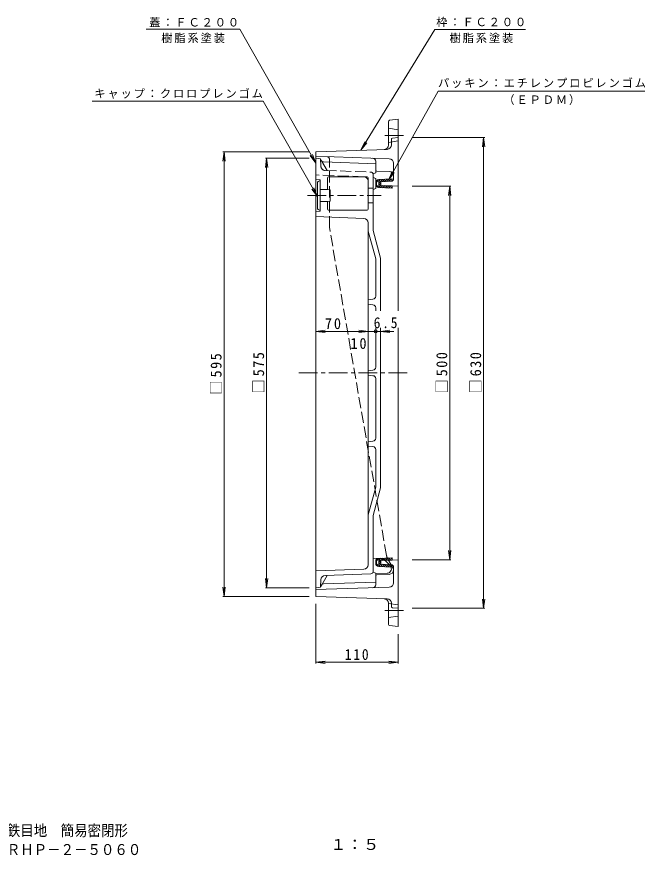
# Model space of a CAD drawing. Units: millimetres, scale not verified. Extents: x -960 to 877, y -688 to 698.
# Drawn here: x 35 to 877, y -688 to 436 of the extents above; entities that cross this region are included whole.
import ezdxf
from ezdxf.enums import TextEntityAlignment as Align

# ---------------------------------------------------------------- set-up
doc = ezdxf.new("R2010")
doc.units = ezdxf.units.MM
doc.header["$LTSCALE"] = 5
doc.header["$PDMODE"] = 32
doc.header["$PDSIZE"] = 4
doc.linetypes.add('CHAIN1', pattern=[8, 5, -1, 1, -1])
doc.linetypes.add('DASHED3', pattern=[4, 3, -1])
for name, color, linetype, lineweight in [('0-0_通り芯', 3, 'Continuous', 9), ('0-1_躯体', 2, 'Continuous', 9), ('0-2_仕上', 7, 'Continuous', 9), ('0-4_その他', 7, 'Continuous', 9)]:
    doc.layers.add(name, color=color, linetype=linetype, lineweight=lineweight)
doc.layers.add('F-5_F-5ﾚｲﾔ', color=2, linetype='Continuous')
doc.styles.add('ＭＳ ゴシック', font='')
doc.styles.get('ＭＳ ゴシック').set_extended_font_data('MS Gothic')

msp = doc.modelspace()

# ---------------------------------------------------------------- linework, layer by layer
at = {"layer": '0-0_通り芯'}
for p, q in [((435.837, -328.64), (435.837, 246.36)), ((515.837, 238.685), (445.808, 241.298)), ((515.837, 226.883), (515.837, 238.685)), ((512.336, 224.716), (512.336, 149.716)), ((513.324, 225.969), (515.837, 226.883)), ((441.336, 217.36), (435.837, 218.36)), ((440.837, 215.86), (441.336, 215.86)), ((451.337, 219.86), (451.337, 204.202)), ((504.337, 221.36), (452.836, 221.36)), ((505.836, 219.86), (505.836, 178.061)), ((437.836, 212.86), (437.836, 179.86)), ((441.336, 204.36), (451.337, 204.36)), ((454.837, 204.11), (445.29, 204.36)), ((454.837, 188.61), (454.837, 204.11)), ((505.837, 206.36), (512.336, 206.36)), ((515.837, 205.633), (512.336, 204.36)), ((441.336, 188.36), (451.337, 188.36)), ((454.837, 188.61), (445.29, 188.36)), ((451.337, 188.518), (451.337, 178.061)), ((505.837, 186.36), (512.336, 186.36)), ((440.837, 176.86), (441.336, 176.86)), ((504.337, 176.561), (452.836, 176.561)), ((500.051, 165.782), (435.837, 168.076)), ((505.836, 159.786), (505.836, -297.835)), ((505.836, 148.86), (515.837, 111.54)), ((512.336, 149.716), (522.337, 112.395)), ((522.337, 112.395), (522.337, 41.801)), ((515.837, 61.48), (515.837, 111.54)), ((512.235, 57.5), (505.836, 56.86)), ((512.235, 50.22), (505.836, 50.86)), ((515.837, 46.24), (515.837, 41.801)), ((515.837, 19.305), (515.837, -33.52)), ((522.337, 19.305), (522.337, -194.675)), ((512.235, -37.5), (505.836, -38.14)), ((512.235, -44.78), (505.836, -44.14)), ((515.837, -128.52), (515.837, -48.76)), ((512.235, -132.5), (505.836, -133.14)), ((512.235, -139.78), (505.836, -139.14)), ((515.837, -143.76), (515.837, -193.819)), ((505.836, -231.14), (515.837, -193.819)), ((512.336, -231.996), (522.337, -194.675)), ((512.336, -306.996), (512.336, -231.996)), ((519.637, -289.276), (512.336, -288.841)), ((500.052, -303.831), (435.837, -306.14)), ((450.836, -312.101), (441.836, -327.64)), ((448.253, -312.194), (509.444, -309.994)), ((513.324, -308.249), (515.837, -309.163)), ((515.837, -309.163), (515.837, -320.964)), ((515.837, -309.764), (531.052, -309.217)), ((515.837, -320.964), (445.808, -323.578))]:
    msp.add_line(p, q, dxfattribs=at)
at = {"layer": '0-0_通り芯', "linetype": 'DASHED3'}
for p, q in [((442.482, 235.517), (441.836, 245.36)), ((450.836, 229.821), (443.324, 242.793)), ((448.253, 229.914), (509.444, 227.714)), ((500.052, 221.552), (435.837, 223.86)), ((520.054, -289.301), (519.637, -289.276)), ((529.769, -293.668), (535.079, -298.978))]:
    msp.add_line(p, q, dxfattribs=at)
at = {"layer": '0-0_通り芯', "linetype": 'CHAIN1'}
for p, q in [((424.556, 196.36), (523.263, 196.36)), ((413.026, -41.14), (562.849, -41.14))]:
    msp.add_line(p, q, dxfattribs=at)
at = {"layer": '0-0_通り芯'}
for points in [[(443.324, 242.793), (441.836, 245.36), (435.837, 246.36)], [(441.336, 217.36), (441.336, 175.36), (435.837, 174.36)], [(515.837, 205.633), (515.837, 219.087), (512.336, 220.36)], [(442.482, -317.797), (441.836, -327.64), (435.837, -328.64)]]:
    msp.add_lwpolyline(points, dxfattribs=at)
for centre, radius, start, end in [((445.92, 244.296), 3, 210.07852, 267.86273), ((513.837, 224.56), 1.5, 109.9828, 180), ((440.837, 212.86), 3, 90, 180), ((452.836, 219.86), 1.5, 90, 180), ((504.337, 219.86), 1.5, 0, 90), ((440.837, 179.86), 3, 180, 270), ((452.836, 178.061), 1.5, 180, 270), ((504.337, 178.061), 1.5, 270, 0), ((499.836, 159.786), 6, 0, 87.95451), ((511.836, 61.48), 4, 275.71063, 0), ((511.836, 46.24), 4, 0, 84.28937), ((511.836, -33.52), 4, 275.71063, 0), ((511.836, -48.76), 4, 0, 84.28937), ((511.836, -128.52), 4, 275.71063, 0), ((511.836, -143.76), 4, 0, 84.28937), ((499.836, -297.835), 6, 272.05879, 0), ((530.837, -303.221), 6, 272.05884, 22.3223), ((448.469, -318.19), 6, 92.05873, 176.24886), ((509.337, -306.996), 3, 272.05881, 0), ((513.837, -306.839), 1.5, 180, 250.0172), ((445.92, -326.576), 3, 92.13727, 149.92148)]:
    msp.add_arc(centre, radius, start, end, dxfattribs=at)
at = {"layer": '0-0_通り芯', "linetype": 'DASHED3'}
for centre, radius, start, end in [((448.469, 235.91), 6, 183.75114, 267.94127), ((509.337, 224.716), 3, 0, 87.94119), ((499.836, 215.556), 6, 0, 87.94121), ((519.162, -304.275), 15, 45.00003, 86.58968), ((530.837, -303.221), 6, 22.3223, 45.00005)]:
    msp.add_arc(centre, radius, start, end, dxfattribs=at)
at = {"layer": '0-1_躯体'}
for p, q in [((532.837, 264.017), (532.837, 295.523)), ((534.165, 297.013), (545.836, 298.36)), ((545.836, 41.801), (545.836, 298.36)), ((536.836, 271.518), (536.836, 264.156)), ((538.171, 273.008), (545.836, 273.86)), ((531.044, 258.159), (435.837, 254.86)), ((435.837, -340.14), (435.837, 254.86)), ((534.038, 245.555), (435.837, 248.86)), ((515.837, 230.602), (515.837, 242.3)), ((539.837, 217.746), (539.837, 239.559)), ((517.279, 229.103), (534.067, 228.457)), ((515.837, 213.682), (515.837, 210.992)), ((515.944, 214.605), (518.914, 217.574)), ((519.602, 217.675), (537.837, 218.748)), ((519.649, 216.189), (519.837, 216.2)), ((519.837, 212.84), (524.988, 217.992)), ((519.837, 215.668), (521.983, 217.815)), ((519.837, 208.52), (519.837, 216.2)), ((537.954, 215.749), (522.837, 214.86)), ((537.837, 215.742), (522.837, 214.86)), ((522.837, 209.86), (522.837, 214.86)), ((524.801, 214.976), (527.993, 218.169)), ((527.806, 215.152), (530.999, 218.345)), ((530.811, 215.329), (534.004, 218.522)), ((533.816, 215.506), (537.009, 218.699)), ((536.821, 215.683), (537.837, 216.698)), ((537.837, 215.742), (537.837, 218.748)), ((515.837, 211.668), (516.837, 212.669)), ((516.239, 209.243), (517.162, 210.165)), ((516.837, 211.523), (516.837, 213.195)), ((517.541, 207.716), (518.61, 208.785)), ((519.649, 206.996), (522.837, 210.183)), ((519.663, 206.995), (537.837, 206.205)), ((519.837, 208.52), (519.7, 208.526)), ((519.837, 210.012), (522.837, 213.012)), ((522.36, 206.878), (525.237, 209.756)), ((545.836, 208.86), (522.837, 209.86)), ((522.837, 209.86), (537.837, 209.208)), ((525.07, 206.76), (527.948, 209.638)), ((527.781, 206.642), (530.659, 209.52)), ((530.491, 206.524), (533.369, 209.402)), ((533.202, 206.407), (536.08, 209.284)), ((535.913, 206.289), (537.837, 208.213)), ((537.837, 206.205), (537.837, 209.208)), ((545.836, -380.64), (545.836, 19.305)), ((516.239, -291.522), (517.161, -292.445)), ((517.541, -289.996), (518.61, -291.065)), ((519.649, -289.276), (522.837, -292.463)), ((519.663, -289.275), (537.837, -288.485)), ((519.837, -290.8), (519.7, -290.806)), ((519.837, -290.8), (519.837, -298.48)), ((522.36, -289.158), (525.237, -292.036)), ((545.836, -291.14), (522.837, -292.14)), ((522.837, -292.14), (537.837, -291.488)), ((525.07, -289.04), (527.948, -291.918)), ((527.781, -288.922), (530.659, -291.8)), ((530.491, -288.804), (533.369, -291.682)), ((533.202, -288.686), (536.08, -291.564)), ((535.913, -288.569), (537.837, -290.492)), ((537.837, -288.485), (537.837, -291.488)), ((515.837, -295.962), (515.837, -293.271)), ((515.837, -293.948), (516.837, -294.948)), ((515.944, -296.885), (518.914, -299.854)), ((516.837, -293.803), (516.837, -295.474)), ((519.602, -299.955), (537.837, -301.027)), ((519.649, -298.468), (519.837, -298.48)), ((519.837, -292.291), (522.837, -295.292)), ((519.837, -295.12), (524.988, -300.272)), ((519.837, -297.948), (521.983, -300.095)), ((522.837, -292.14), (522.837, -297.14)), ((537.954, -298.029), (522.837, -297.14)), ((537.837, -298.022), (522.837, -297.14)), ((524.801, -297.255), (527.993, -300.448)), ((527.806, -297.432), (530.999, -300.625)), ((530.811, -297.609), (534.004, -300.802)), ((533.816, -297.786), (537.009, -300.979)), ((536.821, -297.962), (537.837, -298.978)), ((537.837, -298.022), (537.837, -301.027)), ((539.837, -300.026), (539.837, -321.838)), ((515.837, -312.881), (515.837, -324.58)), ((517.279, -311.382), (534.067, -310.737)), ((534.038, -327.835), (435.837, -331.14)), ((531.044, -343.439), (435.837, -340.14)), ((532.837, -349.297), (532.837, -377.803)), ((536.836, -353.797), (536.836, -349.435)), ((538.171, -355.288), (545.836, -356.14)), ((534.165, -379.293), (545.836, -380.64))]:
    msp.add_line(p, q, dxfattribs=at)
at = {"layer": '0-1_躯体', "linetype": 'DASHED3'}
for p, q in [((545.836, 284.36), (532.837, 286.36)), ((545.836, 269.36), (532.837, 267.36)), ((532.272, -290.533), (539.837, -303.14)), ((545.836, -351.64), (532.837, -349.64)), ((545.836, -366.64), (532.837, -368.64))]:
    msp.add_line(p, q, dxfattribs=at)
at = {"layer": '0-1_躯体', "linetype": 'CHAIN1'}
for p, q in [((528.276, 276.86), (554.481, 276.86)), ((528.276, -359.14), (554.481, -359.14))]:
    msp.add_line(p, q, dxfattribs=at)
at = {"layer": '0-1_躯体', "linetype": 'DASHED3'}
msp.add_lwpolyline([(530.357, -285.39), (453.837, 153.86), (453.837, 245.354)], dxfattribs=at)
at = {"layer": '0-1_躯体'}
for centre, radius, start, end in [((534.336, 295.523), 1.5, 96.58199, 180), ((538.337, 271.518), 1.5, 96.33968, 180), ((526.837, 264.017), 6, 271.98473, 0), ((530.837, 264.156), 6, 271.98473, 0), ((511.837, 242.3), 4, 0, 88.07251), ((533.837, 239.559), 6, 0, 88.07249), ((517.337, 230.602), 1.5, 180, 267.79749), ((533.837, 222.461), 6, 0, 87.79741), ((519.837, 213.682), 4, 93.36621, 180), ((519.837, 213.195), 3, 93.57632, 179.99998), ((537.837, 217.746), 2, 273.3663, 0), ((519.837, 210.992), 4, 180, 267.51057), ((519.837, 211.523), 3, 180, 267.39743), ((519.837, -293.271), 4, 92.48943, 180), ((519.837, -293.803), 3, 92.60257, 180), ((519.837, -295.962), 4, 180, 266.63379), ((519.837, -295.474), 3, 180.00002, 266.42368), ((537.837, -300.026), 2, 0, 86.6337), ((517.337, -312.881), 1.5, 92.20251, 180), ((533.837, -304.741), 6, 272.20259, 0), ((511.837, -324.58), 4, 271.92749, 0), ((533.837, -321.838), 6, 271.92751, 0), ((526.837, -349.297), 6, 0, 88.01527), ((530.837, -349.435), 6, 0, 88.01527), ((538.337, -353.797), 1.5, 180, 263.66032), ((534.336, -377.803), 1.5, 180, 263.41801)]:
    msp.add_arc(centre, radius, start, end, dxfattribs=at)
at = {"layer": '0-1_躯体', "linetype": 'DASHED3'}
for centre, radius, start, end in [((450.836, 245.354), 3, 0, 88.07239), ((545.135, -282.816), 15, 189.88217, 210.96371)]:
    msp.add_arc(centre, radius, start, end, dxfattribs=at)
at = {"layer": '0-2_仕上'}
for p, q in [((334.027, 419.093), (208.728, 419.093)), ((716.188, 418.795), (594.932, 418.795)), ((599.346, 335.816), (876.188, 335.816)), ((136.242, 322.574), (365.281, 322.574))]:
    msp.add_line(p, q, dxfattribs=at)
at = {"layer": '0-4_その他'}
for p, q in [((365.281, 322.574), (437.837, 194.86)), ((661.881, 273.86), (564.618, 273.86)), ((660.381, 273.86), (658.75, 261.467)), ((660.381, -356.14), (660.381, 273.86)), ((660.381, 273.86), (662.013, 261.467)), ((496.134, 256.95), (501.198, 268.378)), ((312.825, 254.86), (311.193, 242.467)), ((311.325, 254.86), (426.58, 254.86)), ((312.825, -340.14), (312.825, 254.86)), ((312.825, 254.86), (314.456, 242.467)), ((435.837, 239.883), (428.296, 249.853)), ((369.799, 246.36), (368.167, 233.967)), ((368.299, 246.36), (426.58, 246.36)), ((369.799, -328.64), (369.799, 246.36)), ((369.799, 246.36), (371.43, 233.967)), ((533.132, 217.092), (537.743, 228.711)), ((437.837, 194.86), (430.296, 204.83)), ((437.837, 194.86), (433.134, 206.442)), ((616.52, 208.86), (564.618, 208.86)), ((615.02, 208.86), (613.388, 196.467)), ((615.02, -291.14), (615.02, 208.86)), ((615.02, 208.86), (616.651, 196.467)), ((435.837, 14.519), (448.23, 16.151)), ((435.837, 14.519), (448.23, 12.887)), ((435.837, 14.519), (539.96, 14.519)), ((505.836, 14.519), (493.443, 16.151)), ((505.836, 14.519), (493.443, 12.887)), ((522.337, 14.519), (534.73, 16.151)), ((522.337, 14.519), (534.73, 12.887)), ((615.02, -291.14), (613.388, -278.747)), ((615.02, -291.14), (616.651, -278.747)), ((616.52, -291.14), (564.618, -291.14)), ((369.799, -328.64), (368.167, -316.247)), ((369.799, -328.64), (371.43, -316.247)), ((312.825, -340.14), (311.193, -327.747)), ((312.825, -340.14), (314.456, -327.747)), ((368.299, -328.64), (426.58, -328.64)), ((311.325, -340.14), (426.58, -340.14)), ((660.381, -356.14), (658.75, -343.747)), ((660.381, -356.14), (662.013, -343.747)), ((435.837, -429.925), (435.837, -350.14)), ((661.881, -356.14), (564.618, -356.14)), ((545.836, -429.925), (545.836, -390.64)), ((435.837, -428.425), (448.23, -426.793)), ((545.836, -428.425), (533.443, -426.793)), ((435.837, -428.425), (545.836, -428.425)), ((435.837, -428.425), (448.23, -430.056)), ((545.836, -428.425), (533.443, -430.056))]:
    msp.add_line(p, q, dxfattribs=at)
for points in [[(334.027, 419.093), (435.837, 239.883), (431.133, 251.465)], [(594.932, 418.795), (496.134, 256.95), (503.984, 266.677)], [(599.346, 335.816), (533.132, 217.092), (540.593, 227.121)]]:
    msp.add_lwpolyline(points, dxfattribs=at)
msp.add_point((515.837, 14.519), dxfattribs=at)

# ---------------------------------------------------------------- texts
at = {"layer": '0-2_仕上', "char_height": 11, "attachment_point": 7, "style": 'ＭＳ ゴシック'}
for s, insert in [('\\T1.17;蓋：ＦＣ２００', (212.628, 421.906)), ('\\T1.17;枠：ＦＣ２００', (596.906, 421.786)), ('\\T1.17;樹脂系塗装', (228.805, 400.293)), ('\\T1.17;樹脂系塗装', (614.759, 400.261)), ('\\T1.17;パッキン：エチレンプロピレンゴム', (599.31, 340.272)), ('\\T1.17;キャップ：クロロプレンゴム', (139.204, 325.878)), ('\\T1.17;（ＥＰＤＭ）', (686.81, 317.507))]:
    msp.add_mtext(s, dxfattribs=dict(at, insert=insert))
at = {"layer": '0-4_その他', "color": 2, "char_height": 14.66, "attachment_point": 7, "style": 'ＭＳ ゴシック'}
for s, insert in [('\\T1.27;\\W0.95;70', (447.89, 17.432)), ('\\T1.27;\\W0.9;6.5', (513.193, 18.632)), ('\\T1.27;\\W0.95;10', (482.069, -9.124)), ('\\T1.27;\\W0.9;110', (474.586, -425.425))]:
    msp.add_mtext(s, dxfattribs=dict(at, insert=insert))
at = {"layer": '0-4_その他', "color": 2, "char_height": 14.66, "attachment_point": 7, "rotation": 90, "style": 'ＭＳ ゴシック'}
for s, insert in [('\\T1.21;\\W0.95;□595', (309.825, -70.14)), ('\\T1.21;\\W0.95;□575', (366.799, -68.64)), ('\\T1.21;\\W0.95;□500', (612.02, -68.64)), ('\\T1.21;\\W0.95;□630', (657.381, -68.64))]:
    msp.add_mtext(s, dxfattribs=dict(at, insert=insert))
at = {"layer": 'F-5_F-5ﾚｲﾔ', "style": 'ＭＳ ゴシック'}
for s, width, p in [('カラー舗装用鉄蓋\u3000インターロッキングブロック用\u3000鋳鉄目地\u3000簡易密閉形', 0.9, (-427.763, -665.276)), ('充填深さ７０ｍｍ\u3000\u3000ＭＲＨＰ－２－５０６０', 0.9, (-175.918, -690.722)), ('１：５', 1.1, (454.889, -683.96))]:
    msp.add_text(s, height=14.66, dxfattribs=dict(at, width=width)).set_placement(p, align=Align.BOTTOM_LEFT)

doc.saveas('drawing.dxf')
